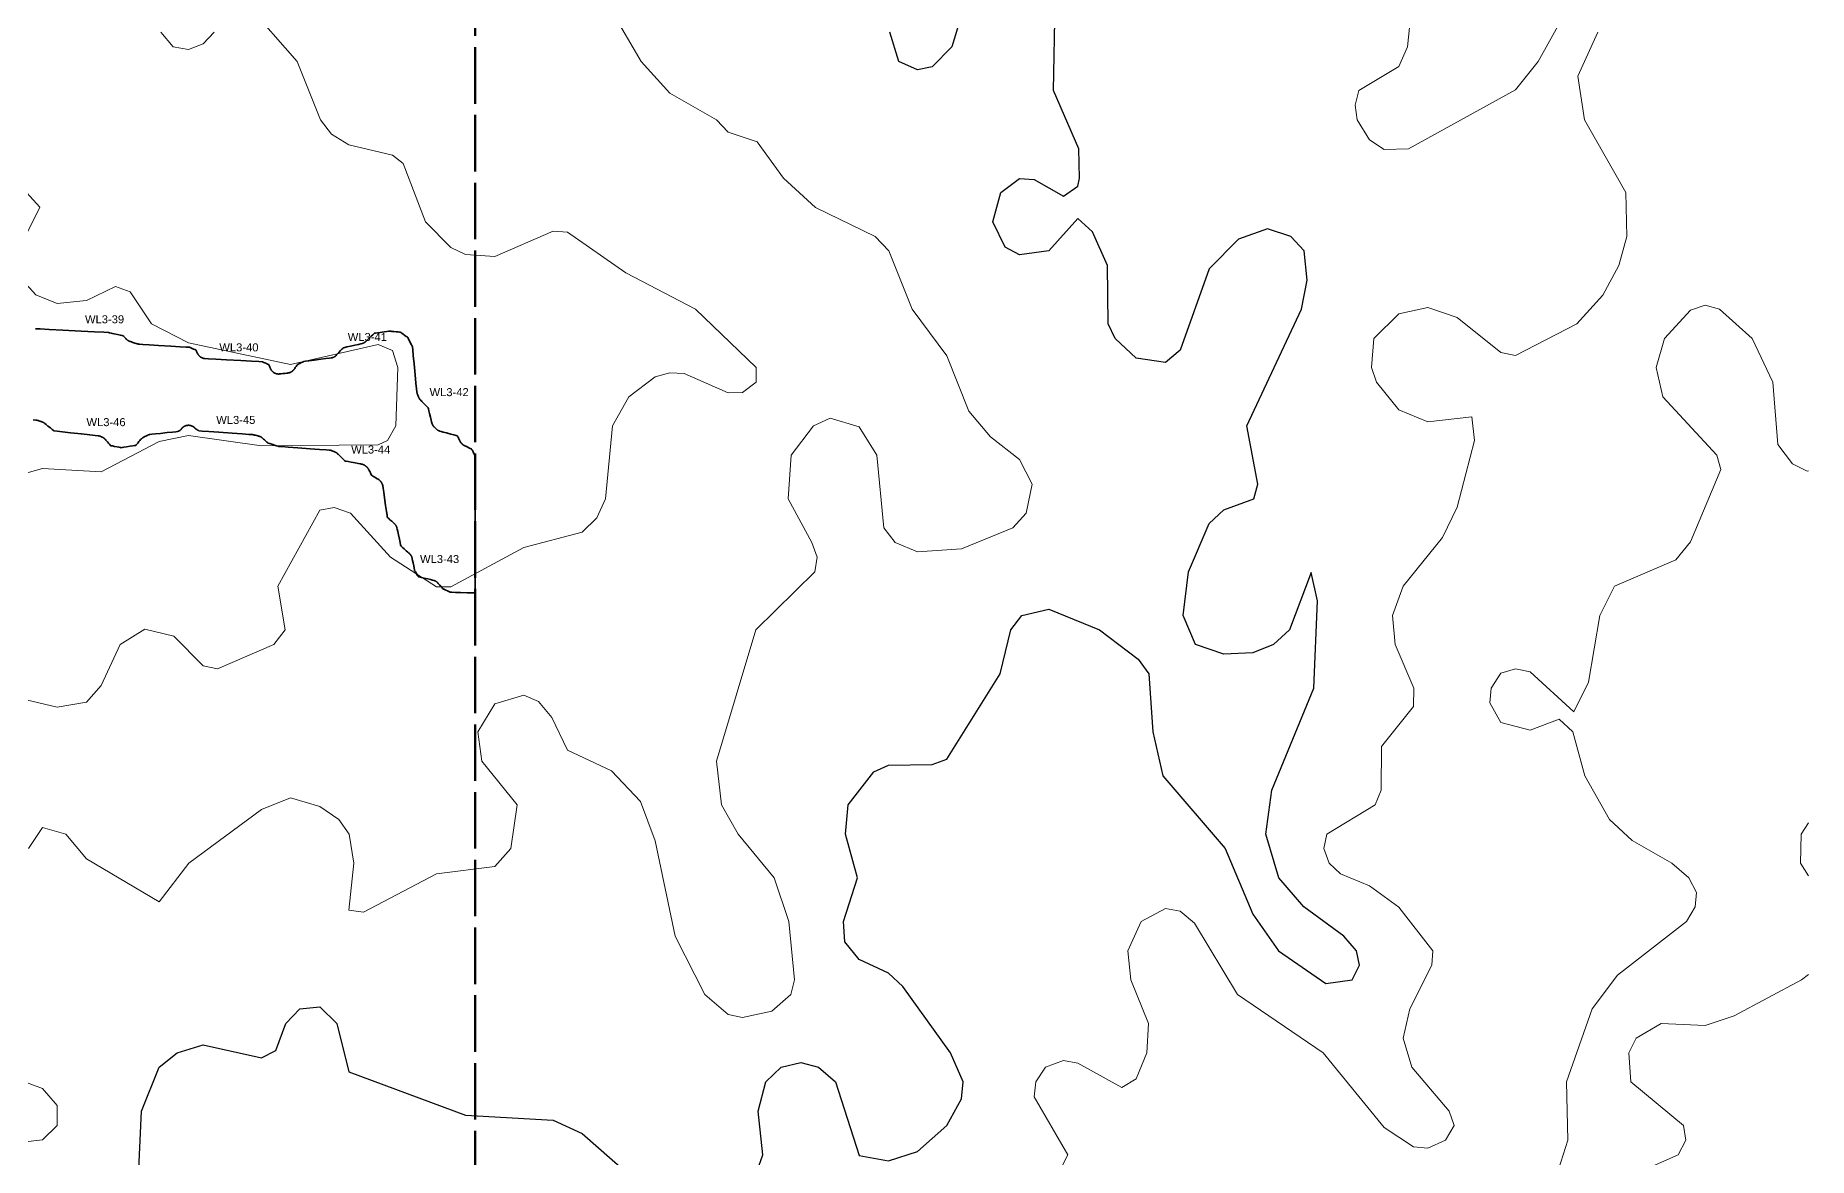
# Model space of a CAD drawing. Extents: x 6810325 to 6812275, y 1878569 to 1880689.
# Drawn here: x 6811876.2 to 6812275.1, y 1879376.9 to 1879629.4 of the extents above; entities that cross this region are included whole.
import ezdxf
from ezdxf.enums import TextEntityAlignment as Align

# ---------------------------------------------------------------- set-up
doc = ezdxf.new("R2010")
doc.units = 21
doc.header["$LTSCALE"] = 10
doc.header["$MEASUREMENT"] = 0
doc.linetypes.add('DASHED', pattern=[1.524, 1.27, -0.254])
for name, color, linetype, lineweight in [('TOPO-CONTOUR-MAJOR', 34, 'CONTINUOUS', 30), ('TOPO-CONTOUR-MINOR', 36, 'CONTINUOUS', 13), ('WETL-FLAG', 2, 'CONTINUOUS', 13), ('WETL-FLAG-ID', 8, 'CONTINUOUS', 13), ('WETL-SURVEY-AREA', 1, 'DASHED', 50), ('WETL-WETLAND-SWALE', 82, 'CONTINUOUS', 35)]:
    doc.layers.add(name, color=color, linetype=linetype, lineweight=lineweight)
doc.styles.add('LABEL', font='arial.ttf')

msp = doc.modelspace()

# ---------------------------------------------------------------- linework, layer by layer
at = {"layer": 'TOPO-CONTOUR-MAJOR', "elevation": 210}
for points in [[(6812087.78, 1879644.69), (6812082.39, 1879626.82), (6812077.93, 1879622.34), (6812074.65, 1879621.67), (6812070.44, 1879623.54), (6812068.41, 1879630.11)], [(6812038.56, 1879373.84), (6812039.83, 1879377.48), (6812038.75, 1879387.32), (6812040.52, 1879393.89), (6812043.95, 1879397.17), (6812048.41, 1879398.26), (6812052.33, 1879397.17), (6812056.18, 1879393.89), (6812061.53, 1879377.35), (6812068.09, 1879376.15), (6812074.65, 1879378.21), (6812081.26, 1879384.04), (6812084.5, 1879390.04), (6812084.9, 1879393.89), (6812082.05, 1879400.45), (6812071.37, 1879415.36), (6812068.09, 1879418.33), (6812061.53, 1879421.39), (6812058.25, 1879425.37), (6812057.98, 1879429.97), (6812061.17, 1879439.82), (6812058.41, 1879449.66), (6812059.06, 1879456.22), (6812064.81, 1879463.68), (6812068.09, 1879465.16), (6812077.93, 1879465.33), (6812081.22, 1879466.48), (6812093.2, 1879485.75), (6812095.61, 1879495.59), (6812098.11, 1879498.87), (6812104.18, 1879500.26), (6812115.58, 1879495.59), (6812124.32, 1879489.03), (6812126.66, 1879485.75), (6812127.56, 1879472.63), (6812129.81, 1879462.78), (6812143.88, 1879446.38), (6812150.11, 1879431.64), (6812155.85, 1879423.41), (6812166.52, 1879416.06), (6812172.47, 1879416.85), (6812174.11, 1879420.13), (6812173.38, 1879423.41), (6812170.53, 1879426.69), (6812161.53, 1879433.26), (6812155.97, 1879439.82), (6812152.99, 1879449.66), (6812154.36, 1879459.5), (6812163.82, 1879482.47), (6812164.66, 1879502.15), (6812163.24, 1879508.52), (6812158.31, 1879495.59), (6812154.7, 1879492.31), (6812150.11, 1879490.48), (6812143.55, 1879490.13), (6812137.15, 1879492.31), (6812134.41, 1879498.87), (6812135.63, 1879508.71), (6812140.27, 1879519.58), (6812143.55, 1879522.65), (6812150.3, 1879525.12), (6812151.23, 1879528.4), (6812148.74, 1879541.52), (6812161.07, 1879567.77), (6812162.33, 1879574.33), (6812161.65, 1879580.89), (6812158.64, 1879584.17), (6812153.39, 1879585.89), (6812146.83, 1879583.53), (6812140.27, 1879576.85), (6812133.71, 1879558.59), (6812130.43, 1879555.77), (6812123.87, 1879556.79), (6812119.13, 1879561.21), (6812117.54, 1879564.49), (6812117.4, 1879577.61), (6812114.02, 1879585.17), (6812110.74, 1879588.22), (6812104.18, 1879580.95), (6812097.62, 1879580.02), (6812094.34, 1879581.75), (6812091.58, 1879587.45), (6812093.36, 1879594.02), (6812097.62, 1879597.16), (6812100.9, 1879596.98), (6812107.46, 1879593.25), (6812110.74, 1879595.46), (6812111.11, 1879597.3), (6812110.92, 1879603.86), (6812105.24, 1879616.98), (6812105.59, 1879636.67)], [(6811899.26, 1879370.92), (6811900.04, 1879387.32), (6811904.05, 1879397.21), (6811908.05, 1879400.45), (6811913.89, 1879402.24), (6811927.02, 1879399.29), (6811930.3, 1879400.91), (6811932.54, 1879407.01), (6811935.64, 1879410.29), (6811940.14, 1879410.78), (6811944.02, 1879407.01), (6811946.7, 1879396.18), (6811972.95, 1879386.4), (6811992.63, 1879385.28), (6811999.19, 1879382.27), (6812009.04, 1879373.66)]]:
    msp.add_lwpolyline(points, dxfattribs=at)
at = {"layer": 'TOPO-CONTOUR-MINOR'}
for points, elevation in [([(6812225.22, 1879643.23), (6812214.27, 1879623.54), (6812209.17, 1879617.18), (6812185.13, 1879603.86), (6812179.64, 1879603.76), (6812176.36, 1879605.88), (6812173.54, 1879610.42), (6812173.12, 1879613.7), (6812173.91, 1879616.98), (6812182.92, 1879622.4), (6812184.91, 1879626.82), (6812186.22, 1879639.95)], 211), ([(6811871.24, 1879480.57), (6811881.08, 1879478.19), (6811887.65, 1879479.31), (6811890.93, 1879483.1), (6811895.24, 1879492.31), (6811900.77, 1879495.79), (6811907.33, 1879494.23), (6811913.89, 1879487.54), (6811917.17, 1879486.86), (6811929.79, 1879492.31), (6811932.37, 1879495.59), (6811930.69, 1879505.43), (6811940.14, 1879522.52), (6811943.42, 1879523.15), (6811947.04, 1879521.84), (6811956.06, 1879512), (6811966.39, 1879505.33), (6811969.67, 1879505.27), (6811986.07, 1879514.16), (6811999.19, 1879517.59), (6812002.48, 1879520.86), (6812004.41, 1879525.12), (6812005.98, 1879541.52), (6812009.68, 1879548.08), (6812015.6, 1879552.57), (6812018.88, 1879553.47), (6812022.16, 1879553.32), (6812032, 1879548.95), (6812035.28, 1879549), (6812038.3, 1879551.37), (6812038.33, 1879554.65), (6812024.69, 1879567.77), (6812009.04, 1879575.95), (6811995.91, 1879585.12), (6811992.63, 1879585.31), (6811979.51, 1879579.66), (6811972.95, 1879580.1), (6811969.67, 1879581.64), (6811963.92, 1879587.45), (6811958.94, 1879600.58), (6811956.54, 1879602.46), (6811946.7, 1879604.81), (6811942.78, 1879607.14), (6811940.28, 1879610.42), (6811935.08, 1879623.54), (6811923.74, 1879636.42)], 208), ([(6811874.59, 1879446.38), (6811877.8, 1879451.12), (6811883.04, 1879449.66), (6811887.65, 1879444.1), (6811904.05, 1879434.39), (6811910.68, 1879443.1), (6811927.02, 1879455.19), (6811933.58, 1879457.81), (6811940.14, 1879455.86), (6811944.45, 1879452.94), (6811946.74, 1879449.66), (6811947.79, 1879443.1), (6811946.7, 1879432.55), (6811949.98, 1879432.11), (6811966.39, 1879440.74), (6811979.51, 1879442.32), (6811983.13, 1879446.38), (6811984.57, 1879456.22), (6811976.62, 1879466.06), (6811975.74, 1879472.63), (6811979.51, 1879478.93), (6811986.07, 1879480.89), (6811989.35, 1879479.46), (6811992.33, 1879475.91), (6811995.91, 1879468.54), (6812005.76, 1879463.92), (6812012.32, 1879457.01), (6812015.6, 1879448.14), (6812020.13, 1879426.69), (6812026.81, 1879413.57), (6812032, 1879409.08), (6812035.28, 1879408.38), (6812041.85, 1879409.78), (6812046.15, 1879413.57), (6812046.96, 1879416.85), (6812045.7, 1879429.97), (6812042.38, 1879439.82), (6812034.28, 1879449.66), (6812030.55, 1879456.22), (6812029.44, 1879466.06), (6812038.24, 1879495.59), (6812051.57, 1879508.71), (6812052.04, 1879512), (6812050.88, 1879515.28), (6812045.5, 1879525.12), (6812046.19, 1879534.96), (6812051.23, 1879541.52), (6812054.97, 1879543.28), (6812061.53, 1879541.33), (6812065.48, 1879534.96), (6812067.09, 1879518.56), (6812069.58, 1879515.28), (6812074.65, 1879513.19), (6812084.5, 1879513.82), (6812096.07, 1879518.56), (6812099.1, 1879521.84), (6812100.42, 1879528.4), (6812097.62, 1879533.98), (6812091.06, 1879539.02), (6812086.18, 1879544.8), (6812081.22, 1879557.25), (6812073.46, 1879567.77), (6812068.17, 1879580.89), (6812065.11, 1879584.17), (6812051.69, 1879590.65), (6812044.48, 1879597.3), (6812038.56, 1879605.44), (6812032, 1879607.64), (6812029.43, 1879610.42), (6812018.88, 1879616.43), (6812012.47, 1879623.54), (6812005.76, 1879634.94)], 209), ([(6811916.4, 1879630.11), (6811913.89, 1879627.53), (6811910.61, 1879626.21), (6811907.17, 1879626.82), (6811904.37, 1879630.11)], 208), ([(6812104.18, 1879369.17), (6812108.49, 1879377.48), (6812100.9, 1879390.49), (6812101.26, 1879393.89), (6812103.45, 1879397.17), (6812107.46, 1879398.67), (6812110.74, 1879398.11), (6812120.59, 1879392.64), (6812123.87, 1879394.55), (6812126.27, 1879400.45), (6812126.64, 1879407.01), (6812122.67, 1879416.85), (6812121.97, 1879423.41), (6812124.95, 1879429.97), (6812130.43, 1879432.89), (6812133.71, 1879432.29), (6812136.99, 1879429.63), (6812146.62, 1879413.57), (6812165.91, 1879400.45), (6812179.64, 1879383.6), (6812186.2, 1879379.27), (6812189.48, 1879378.98), (6812193.4, 1879380.76), (6812195.41, 1879384.04), (6812194.23, 1879387.32), (6812185.86, 1879397.17), (6812183.89, 1879403.73), (6812185.41, 1879410.29), (6812190.33, 1879420.13), (6812190.58, 1879423.41), (6812182.92, 1879433.24), (6812176.36, 1879437.99), (6812169.8, 1879440.73), (6812167.26, 1879443.1), (6812166.04, 1879446.38), (6812166.76, 1879449.66), (6812177.62, 1879456.22), (6812178.96, 1879459.5), (6812179.05, 1879469.34), (6812186.2, 1879478.38), (6812186.28, 1879482.47), (6812182.09, 1879492.31), (6812181.5, 1879498.87), (6812183.9, 1879505.43), (6812192.76, 1879516.43), (6812196.04, 1879523.2), (6812199.99, 1879538.24), (6812199.33, 1879543.57), (6812189.48, 1879542.41), (6812182.92, 1879545.17), (6812177.91, 1879551.37), (6812176.75, 1879554.65), (6812177.34, 1879561.21), (6812182.92, 1879566.73), (6812189.48, 1879568.18), (6812196.04, 1879565.89), (6812205.89, 1879558.03), (6812209.17, 1879557.34), (6812222.96, 1879564.49), (6812228.85, 1879570.97), (6812232.4, 1879577.61), (6812234.2, 1879584.17), (6812234.02, 1879594.02), (6812224.67, 1879610.42), (6812223.24, 1879620.26), (6812227.7, 1879630.11)], 211), ([(6811872.3, 1879580.89), (6811877.14, 1879590.74), (6811874.19, 1879594.02)], 207), ([(6811867.96, 1879529.17), (6811877.8, 1879531.96), (6811890.93, 1879531.17), (6811904.05, 1879538), (6811910.61, 1879539.38), (6811927.02, 1879537.05), (6811953.26, 1879537.22), (6811955.41, 1879538.24), (6811957.25, 1879541.52), (6811957.69, 1879554.65), (6811956.54, 1879558.5), (6811953.26, 1879559.85), (6811933.58, 1879555.37), (6811910.61, 1879560.24), (6811902.26, 1879564.49), (6811897.49, 1879571.7), (6811894.21, 1879572.92), (6811887.65, 1879569.74), (6811881.08, 1879569.05), (6811876.26, 1879571.05), (6811873.25, 1879574.33)], 207), ([(6812218.88, 1879374.2), (6812220.97, 1879380.76), (6812220.62, 1879393.89), (6812226.41, 1879410.29), (6812232.13, 1879417.93), (6812247.65, 1879429.97), (6812249.61, 1879433.26), (6812249.87, 1879436.54), (6812248.18, 1879439.82), (6812244.39, 1879443.1), (6812235.41, 1879448.21), (6812230.36, 1879452.94), (6812224.8, 1879462.78), (6812222.05, 1879472.63), (6812219.01, 1879475.52), (6812212.45, 1879473.04), (6812205.89, 1879474.77), (6812203.42, 1879479.19), (6812203.74, 1879482.47), (6812205.89, 1879485.85), (6812209.17, 1879486.88), (6812212.45, 1879486.16), (6812222.29, 1879477.14), (6812225.57, 1879483.82), (6812228.15, 1879498.87), (6812231.44, 1879505.43), (6812245.26, 1879511.39), (6812248.54, 1879515.45), (6812255.37, 1879531.68), (6812254.51, 1879534.96), (6812242.35, 1879548.08), (6812240.86, 1879554.65), (6812242.68, 1879561.21), (6812248.54, 1879567.55), (6812251.82, 1879568.69), (6812255.1, 1879567.81), (6812262.44, 1879561.21), (6812267.06, 1879551.37), (6812268.22, 1879537.32), (6812271.5, 1879532.95), (6812274.78, 1879531.36), (6812275.11, 1879531.37)], 212), ([(6812275.11, 1879440.22), (6812273.27, 1879443.1), (6812273.45, 1879449.66), (6812275.11, 1879452.15)], 213), ([(6812235.41, 1879372.88), (6812245.75, 1879377.48), (6812247.48, 1879380.76), (6812246.97, 1879384.04), (6812235.12, 1879393.89), (6812234.69, 1879400.45), (6812236.34, 1879403.73), (6812241.98, 1879407.04), (6812251.82, 1879406.6), (6812258.38, 1879408.74), (6812273.5, 1879416.85), (6812275.11, 1879418.05)], 213), ([(6811874.52, 1879380.48), (6811877.8, 1879380.82), (6811881.07, 1879384.04), (6811881.08, 1879388.58), (6811877.8, 1879392.41), (6811856.11, 1879400.45)], 209)]:
    msp.add_lwpolyline(points, dxfattribs=dict(at, elevation=elevation))
at = {"layer": 'WETL-FLAG'}
for p in [(6811886.13, 1879562.87), (6811916.36, 1879556.55), (6811945.25, 1879558.88), (6811963.66, 1879546.47), (6811915.66, 1879540.22), (6811886.46, 1879539.72), (6811946.01, 1879533.56), (6811961.51, 1879508.91)]:
    msp.add_point(p, dxfattribs=at)
at = {"layer": 'WETL-SURVEY-AREA'}
msp.add_lwpolyline([(6810625.11, 1878869.41), (6810625.11, 1880089.41), (6810820.11, 1880089.41), (6810820.11, 1880329.41), (6811095.11, 1880329.41), (6811095.11, 1880114.41), (6811975.11, 1880114.41), (6811975.11, 1878869.41)], close=True, dxfattribs=at)
at = {"layer": 'WETL-WETLAND-SWALE'}
msp.add_lwpolyline([(6811876.17, 1879563.38), (6811877.23, 1879563.33), (6811879.3, 1879563.22), (6811882.37, 1879563.06), (6811886.44, 1879562.86), (6811889.49, 1879562.7), (6811891.54, 1879562.6), (6811892.56, 1879562.55), (6811892.57, 1879562.55), (6811892.58, 1879562.55), (6811892.59, 1879562.54), (6811892.6, 1879562.54), (6811892.61, 1879562.54), (6811892.83, 1879562.49), (6811893.24, 1879562.4), (6811893.85, 1879562.26), (6811894.67, 1879562.07), (6811895.28, 1879561.93), (6811895.7, 1879561.84), (6811895.91, 1879561.79), (6811895.92, 1879561.78), (6811895.93, 1879561.78), (6811895.94, 1879561.77), (6811895.95, 1879561.77), (6811895.96, 1879561.76), (6811896.01, 1879561.71), (6811896.09, 1879561.62), (6811896.21, 1879561.49), (6811896.37, 1879561.31), (6811896.5, 1879561.18), (6811896.6, 1879561.07), (6811896.66, 1879561), (6811896.7, 1879560.97), (6811896.74, 1879560.93), (6811896.78, 1879560.9), (6811896.82, 1879560.86), (6811896.86, 1879560.83), (6811896.9, 1879560.8), (6811896.94, 1879560.77), (6811896.99, 1879560.74), (6811897.03, 1879560.71), (6811897.08, 1879560.68), (6811897.12, 1879560.66), (6811897.17, 1879560.63), (6811897.21, 1879560.61), (6811897.26, 1879560.59), (6811897.31, 1879560.57), (6811897.36, 1879560.55), (6811897.41, 1879560.53), (6811897.55, 1879560.48), (6811897.78, 1879560.41), (6811898.11, 1879560.3), (6811898.53, 1879560.17), (6811898.86, 1879560.07), (6811899.09, 1879560), (6811899.22, 1879559.96), (6811899.26, 1879559.95), (6811899.3, 1879559.94), (6811899.34, 1879559.93), (6811899.38, 1879559.92), (6811899.42, 1879559.91), (6811899.46, 1879559.9), (6811899.51, 1879559.9), (6811899.55, 1879559.89), (6811899.59, 1879559.89), (6811900.31, 1879559.85), (6811901.73, 1879559.76), (6811903.83, 1879559.63), (6811906.63, 1879559.47), (6811908.72, 1879559.34), (6811910.12, 1879559.26), (6811910.83, 1879559.22), (6811910.84, 1879559.21), (6811910.85, 1879559.21), (6811910.86, 1879559.21), (6811910.87, 1879559.21), (6811910.88, 1879559.2), (6811910.97, 1879559.16), (6811911.15, 1879559.09), (6811911.41, 1879558.97), (6811911.75, 1879558.82), (6811912.01, 1879558.71), (6811912.18, 1879558.63), (6811912.28, 1879558.59), (6811912.29, 1879558.58), (6811912.3, 1879558.57), (6811912.31, 1879558.57), (6811912.31, 1879558.56), (6811912.32, 1879558.54), (6811912.34, 1879558.49), (6811912.38, 1879558.4), (6811912.44, 1879558.27), (6811912.52, 1879558.1), (6811912.59, 1879557.96), (6811912.64, 1879557.85), (6811912.67, 1879557.77), (6811912.7, 1879557.73), (6811912.72, 1879557.68), (6811912.74, 1879557.64), (6811912.77, 1879557.6), (6811912.8, 1879557.56), (6811912.83, 1879557.52), (6811912.85, 1879557.48), (6811912.88, 1879557.44), (6811912.91, 1879557.4), (6811912.95, 1879557.36), (6811912.98, 1879557.32), (6811913.01, 1879557.29), (6811913.05, 1879557.25), (6811913.08, 1879557.22), (6811913.12, 1879557.18), (6811913.16, 1879557.15), (6811913.19, 1879557.12), (6811913.23, 1879557.09), (6811913.27, 1879557.06), (6811913.31, 1879557.03), (6811913.35, 1879557), (6811913.39, 1879556.97), (6811913.44, 1879556.95), (6811913.48, 1879556.92), (6811913.52, 1879556.9), (6811913.57, 1879556.88), (6811913.61, 1879556.86), (6811913.66, 1879556.83), (6811913.7, 1879556.82), (6811913.75, 1879556.8), (6811913.79, 1879556.78), (6811913.84, 1879556.76), (6811913.89, 1879556.75), (6811913.93, 1879556.74), (6811913.98, 1879556.72), (6811914.03, 1879556.71), (6811914.08, 1879556.7), (6811914.13, 1879556.69), (6811914.18, 1879556.69), (6811914.23, 1879556.68), (6811914.27, 1879556.67), (6811915.12, 1879556.62), (6811916.75, 1879556.53), (6811919.18, 1879556.39), (6811922.4, 1879556.21), (6811924.82, 1879556.07), (6811926.43, 1879555.98), (6811927.25, 1879555.93), (6811927.26, 1879555.93), (6811927.27, 1879555.93), (6811927.28, 1879555.93), (6811927.29, 1879555.92), (6811927.3, 1879555.92), (6811927.39, 1879555.88), (6811927.57, 1879555.8), (6811927.82, 1879555.69), (6811928.16, 1879555.54), (6811928.42, 1879555.42), (6811928.59, 1879555.35), (6811928.68, 1879555.31), (6811928.69, 1879555.3), (6811928.7, 1879555.29), (6811928.71, 1879555.28), (6811928.72, 1879555.28), (6811928.72, 1879555.26), (6811928.74, 1879555.21), (6811928.78, 1879555.1), (6811928.84, 1879554.95), (6811928.92, 1879554.76), (6811928.98, 1879554.6), (6811929.03, 1879554.48), (6811929.06, 1879554.4), (6811929.08, 1879554.35), (6811929.1, 1879554.3), (6811929.13, 1879554.26), (6811929.15, 1879554.21), (6811929.18, 1879554.17), (6811929.2, 1879554.13), (6811929.23, 1879554.08), (6811929.26, 1879554.04), (6811929.29, 1879554), (6811929.32, 1879553.96), (6811929.35, 1879553.92), (6811929.38, 1879553.88), (6811929.42, 1879553.85), (6811929.45, 1879553.81), (6811929.49, 1879553.77), (6811929.52, 1879553.74), (6811929.56, 1879553.7), (6811929.6, 1879553.67), (6811929.64, 1879553.64), (6811929.68, 1879553.61), (6811929.72, 1879553.58), (6811929.76, 1879553.55), (6811929.8, 1879553.52), (6811929.84, 1879553.49), (6811929.89, 1879553.46), (6811929.93, 1879553.44), (6811929.97, 1879553.42), (6811930.02, 1879553.39), (6811930.07, 1879553.37), (6811930.11, 1879553.35), (6811930.16, 1879553.33), (6811930.21, 1879553.31), (6811930.25, 1879553.3), (6811930.3, 1879553.28), (6811930.35, 1879553.27), (6811930.4, 1879553.25), (6811930.45, 1879553.24), (6811930.5, 1879553.23), (6811930.55, 1879553.22), (6811930.6, 1879553.21), (6811930.65, 1879553.21), (6811930.7, 1879553.2), (6811930.75, 1879553.2), (6811930.8, 1879553.19), (6811930.85, 1879553.19), (6811930.9, 1879553.19), (6811930.95, 1879553.19), (6811931, 1879553.19), (6811931.05, 1879553.2), (6811931.21, 1879553.21), (6811931.46, 1879553.24), (6811931.82, 1879553.28), (6811932.29, 1879553.34), (6811932.65, 1879553.38), (6811932.9, 1879553.41), (6811933.05, 1879553.43), (6811933.1, 1879553.44), (6811933.15, 1879553.45), (6811933.19, 1879553.46), (6811933.24, 1879553.47), (6811933.28, 1879553.48), (6811933.33, 1879553.49), (6811933.37, 1879553.51), (6811933.42, 1879553.52), (6811933.46, 1879553.54), (6811933.5, 1879553.55), (6811933.55, 1879553.57), (6811933.59, 1879553.59), (6811933.63, 1879553.61), (6811933.67, 1879553.63), (6811933.72, 1879553.65), (6811933.76, 1879553.68), (6811933.8, 1879553.7), (6811933.84, 1879553.73), (6811933.88, 1879553.75), (6811933.91, 1879553.78), (6811933.95, 1879553.81), (6811933.99, 1879553.84), (6811934.03, 1879553.87), (6811934.06, 1879553.9), (6811934.1, 1879553.93), (6811934.13, 1879553.96), (6811934.16, 1879553.99), (6811934.2, 1879554.03), (6811934.23, 1879554.06), (6811934.26, 1879554.1), (6811934.29, 1879554.13), (6811934.32, 1879554.17), (6811934.35, 1879554.2), (6811934.41, 1879554.3), (6811934.52, 1879554.44), (6811934.65, 1879554.64), (6811934.83, 1879554.89), (6811934.96, 1879555.08), (6811935.05, 1879555.21), (6811935.1, 1879555.28), (6811935.11, 1879555.29), (6811935.12, 1879555.29), (6811935.13, 1879555.3), (6811935.14, 1879555.31), (6811935.15, 1879555.31), (6811935.24, 1879555.36), (6811935.41, 1879555.45), (6811935.66, 1879555.58), (6811935.99, 1879555.75), (6811936.25, 1879555.88), (6811936.42, 1879555.96), (6811936.51, 1879556.01), (6811936.52, 1879556.01), (6811936.53, 1879556.02), (6811936.54, 1879556.02), (6811936.55, 1879556.02), (6811936.56, 1879556.03), (6811936.95, 1879556.08), (6811937.71, 1879556.17), (6811938.86, 1879556.32), (6811940.38, 1879556.51), (6811941.54, 1879556.66), (6811942.32, 1879556.76), (6811942.74, 1879556.82), (6811942.79, 1879556.82), (6811942.84, 1879556.83), (6811942.88, 1879556.84), (6811942.93, 1879556.86), (6811942.98, 1879556.87), (6811943.03, 1879556.88), (6811943.07, 1879556.9), (6811943.12, 1879556.92), (6811943.16, 1879556.93), (6811943.21, 1879556.95), (6811943.25, 1879556.97), (6811943.3, 1879557), (6811943.34, 1879557.02), (6811943.39, 1879557.04), (6811943.43, 1879557.07), (6811943.47, 1879557.09), (6811943.51, 1879557.12), (6811943.55, 1879557.14), (6811943.59, 1879557.17), (6811943.63, 1879557.2), (6811943.67, 1879557.23), (6811943.71, 1879557.26), (6811943.75, 1879557.3), (6811943.78, 1879557.33), (6811943.82, 1879557.36), (6811943.94, 1879557.49), (6811944.15, 1879557.72), (6811944.46, 1879558.04), (6811944.84, 1879558.45), (6811945.14, 1879558.76), (6811945.34, 1879558.97), (6811945.44, 1879559.08), (6811945.45, 1879559.09), (6811945.46, 1879559.1), (6811945.47, 1879559.11), (6811945.48, 1879559.11), (6811945.49, 1879559.11), (6811945.76, 1879559.17), (6811946.27, 1879559.29), (6811947.04, 1879559.46), (6811948.06, 1879559.69), (6811948.84, 1879559.86), (6811949.37, 1879559.98), (6811949.66, 1879560.05), (6811949.71, 1879560.06), (6811949.75, 1879560.07), (6811949.79, 1879560.09), (6811949.84, 1879560.1), (6811949.88, 1879560.12), (6811949.92, 1879560.14), (6811949.97, 1879560.15), (6811950.01, 1879560.17), (6811950.05, 1879560.19), (6811950.09, 1879560.21), (6811950.13, 1879560.24), (6811950.17, 1879560.26), (6811950.21, 1879560.28), (6811950.25, 1879560.31), (6811950.29, 1879560.33), (6811950.32, 1879560.36), (6811950.36, 1879560.39), (6811950.4, 1879560.41), (6811950.43, 1879560.44), (6811950.47, 1879560.47), (6811950.5, 1879560.5), (6811950.64, 1879560.64), (6811950.89, 1879560.88), (6811951.25, 1879561.23), (6811951.72, 1879561.68), (6811952.07, 1879562.02), (6811952.31, 1879562.25), (6811952.43, 1879562.37), (6811952.44, 1879562.38), (6811952.45, 1879562.39), (6811952.46, 1879562.39), (6811952.47, 1879562.39), (6811952.48, 1879562.4), (6811952.7, 1879562.42), (6811953.13, 1879562.48), (6811953.76, 1879562.56), (6811954.61, 1879562.67), (6811955.24, 1879562.76), (6811955.67, 1879562.81), (6811955.89, 1879562.84), (6811955.91, 1879562.84), (6811955.92, 1879562.84), (6811955.94, 1879562.84), (6811955.95, 1879562.84), (6811955.96, 1879562.84), (6811956.11, 1879562.83), (6811956.39, 1879562.8), (6811956.81, 1879562.76), (6811957.36, 1879562.7), (6811957.78, 1879562.66), (6811958.06, 1879562.63), (6811958.2, 1879562.61), (6811958.22, 1879562.61), (6811958.23, 1879562.61), (6811958.24, 1879562.6), (6811958.25, 1879562.6), (6811958.26, 1879562.59), (6811958.37, 1879562.52), (6811958.58, 1879562.37), (6811958.88, 1879562.16), (6811959.28, 1879561.88), (6811959.59, 1879561.67), (6811959.79, 1879561.53), (6811959.9, 1879561.45), (6811959.91, 1879561.44), (6811959.92, 1879561.43), (6811959.93, 1879561.43), (6811959.94, 1879561.42), (6811959.94, 1879561.4), (6811960.01, 1879561.27), (6811960.14, 1879561.01), (6811960.34, 1879560.63), (6811960.6, 1879560.12), (6811960.79, 1879559.73), (6811960.93, 1879559.47), (6811961, 1879559.34), (6811961, 1879559.33), (6811961, 1879559.32), (6811961.01, 1879559.31), (6811961.01, 1879559.29), (6811961.01, 1879559.28), (6811961.07, 1879558.65), (6811961.19, 1879557.39), (6811961.37, 1879555.51), (6811961.61, 1879553.01), (6811961.8, 1879551.12), (6811961.92, 1879549.85), (6811961.98, 1879549.19), (6811961.99, 1879549.14), (6811962, 1879549.09), (6811962.01, 1879549.05), (6811962.02, 1879549), (6811962.03, 1879548.95), (6811962.04, 1879548.91), (6811962.05, 1879548.86), (6811962.07, 1879548.82), (6811962.08, 1879548.77), (6811962.11, 1879548.69), (6811962.16, 1879548.58), (6811962.22, 1879548.42), (6811962.3, 1879548.23), (6811962.36, 1879548.08), (6811962.41, 1879547.96), (6811962.44, 1879547.88), (6811962.46, 1879547.83), (6811962.48, 1879547.79), (6811962.51, 1879547.74), (6811962.53, 1879547.7), (6811962.56, 1879547.66), (6811962.58, 1879547.61), (6811962.61, 1879547.57), (6811962.64, 1879547.53), (6811962.67, 1879547.49), (6811962.7, 1879547.45), (6811962.74, 1879547.41), (6811962.77, 1879547.37), (6811962.8, 1879547.33), (6811962.93, 1879547.2), (6811963.15, 1879546.98), (6811963.47, 1879546.66), (6811963.88, 1879546.25), (6811964.19, 1879545.94), (6811964.4, 1879545.73), (6811964.51, 1879545.62), (6811964.52, 1879545.61), (6811964.53, 1879545.6), (6811964.53, 1879545.59), (6811964.54, 1879545.58), (6811964.54, 1879545.57), (6811964.59, 1879545.36), (6811964.69, 1879544.94), (6811964.85, 1879544.31), (6811965.05, 1879543.48), (6811965.2, 1879542.84), (6811965.31, 1879542.41), (6811965.37, 1879542.17), (6811965.38, 1879542.12), (6811965.4, 1879542.08), (6811965.41, 1879542.04), (6811965.43, 1879541.99), (6811965.44, 1879541.95), (6811965.46, 1879541.91), (6811965.48, 1879541.87), (6811965.5, 1879541.83), (6811965.52, 1879541.79), (6811965.54, 1879541.75), (6811965.56, 1879541.71), (6811965.59, 1879541.67), (6811965.61, 1879541.63), (6811965.64, 1879541.59), (6811965.66, 1879541.55), (6811965.69, 1879541.52), (6811965.72, 1879541.48), (6811965.74, 1879541.44), (6811965.77, 1879541.41), (6811965.8, 1879541.38), (6811965.83, 1879541.34), (6811965.89, 1879541.29), (6811965.96, 1879541.21), (6811966.05, 1879541.12), (6811966.17, 1879541.01), (6811966.26, 1879540.91), (6811966.34, 1879540.84), (6811966.39, 1879540.78), (6811966.43, 1879540.75), (6811966.47, 1879540.71), (6811966.51, 1879540.68), (6811966.55, 1879540.65), (6811966.6, 1879540.62), (6811966.64, 1879540.59), (6811966.68, 1879540.56), (6811966.73, 1879540.53), (6811966.77, 1879540.51), (6811966.82, 1879540.48), (6811966.87, 1879540.46), (6811966.91, 1879540.44), (6811966.96, 1879540.41), (6811967.01, 1879540.39), (6811967.06, 1879540.38), (6811967.11, 1879540.36), (6811967.16, 1879540.34), (6811967.43, 1879540.27), (6811967.94, 1879540.13), (6811968.67, 1879539.93), (6811969.63, 1879539.67), (6811970.35, 1879539.48), (6811970.83, 1879539.35), (6811971.08, 1879539.28), (6811971.09, 1879539.27), (6811971.1, 1879539.27), (6811971.11, 1879539.26), (6811971.12, 1879539.25), (6811971.13, 1879539.24), (6811971.17, 1879539.15), (6811971.26, 1879538.99), (6811971.38, 1879538.75), (6811971.55, 1879538.43), (6811971.67, 1879538.18), (6811971.77, 1879538), (6811971.83, 1879537.89), (6811971.85, 1879537.85), (6811971.87, 1879537.82), (6811971.9, 1879537.78), (6811971.92, 1879537.74), (6811971.95, 1879537.7), (6811971.98, 1879537.66), (6811972.01, 1879537.63), (6811972.04, 1879537.59), (6811972.07, 1879537.56), (6811972.1, 1879537.52), (6811972.13, 1879537.49), (6811972.16, 1879537.45), (6811972.19, 1879537.42), (6811972.23, 1879537.39), (6811972.26, 1879537.36), (6811972.3, 1879537.33), (6811972.33, 1879537.3), (6811972.37, 1879537.27), (6811972.41, 1879537.25), (6811972.44, 1879537.22), (6811972.48, 1879537.19), (6811972.52, 1879537.17), (6811972.56, 1879537.15), (6811972.6, 1879537.12), (6811972.64, 1879537.1), (6811972.77, 1879537.04), (6811972.99, 1879536.93), (6811973.3, 1879536.78), (6811973.7, 1879536.59), (6811974, 1879536.44), (6811974.21, 1879536.34), (6811974.32, 1879536.29), (6811974.33, 1879536.29), (6811974.34, 1879536.28), (6811974.34, 1879536.27), (6811974.35, 1879536.26), (6811974.36, 1879536.25), (6811974.4, 1879536.15), (6811974.5, 1879535.97), (6811974.63, 1879535.69), (6811974.81, 1879535.33), (6811974.94, 1879535.05), (6811975.04, 1879534.84), (6811975.1, 1879534.72), (6811975.11, 1879534.7), (6811975.11, 1879503.93), (6811974.41, 1879503.95), (6811973.28, 1879503.98), (6811971.78, 1879504.02), (6811970.66, 1879504.05), (6811969.9, 1879504.07), (6811969.52, 1879504.08), (6811969.5, 1879504.09), (6811969.49, 1879504.09), (6811969.48, 1879504.09), (6811969.47, 1879504.09), (6811969.46, 1879504.1), (6811969.35, 1879504.14), (6811969.16, 1879504.23), (6811968.88, 1879504.36), (6811968.51, 1879504.53), (6811968.22, 1879504.66), (6811968.03, 1879504.75), (6811967.93, 1879504.79), (6811967.92, 1879504.8), (6811967.91, 1879504.81), (6811967.89, 1879504.82), (6811967.88, 1879504.82), (6811967.88, 1879504.83), (6811967.8, 1879504.92), (6811967.66, 1879505.09), (6811967.45, 1879505.33), (6811967.18, 1879505.65), (6811966.97, 1879505.9), (6811966.82, 1879506.07), (6811966.72, 1879506.18), (6811966.68, 1879506.22), (6811966.65, 1879506.26), (6811966.61, 1879506.29), (6811966.57, 1879506.33), (6811966.53, 1879506.36), (6811966.49, 1879506.4), (6811966.45, 1879506.43), (6811966.41, 1879506.46), (6811966.36, 1879506.49), (6811966.32, 1879506.52), (6811966.27, 1879506.54), (6811966.23, 1879506.57), (6811966.18, 1879506.6), (6811966.13, 1879506.62), (6811966.09, 1879506.64), (6811966.04, 1879506.66), (6811965.99, 1879506.68), (6811965.94, 1879506.7), (6811965.89, 1879506.72), (6811965.84, 1879506.74), (6811965.79, 1879506.75), (6811965.55, 1879506.81), (6811965.1, 1879506.92), (6811964.47, 1879507.07), (6811963.63, 1879507.27), (6811963.01, 1879507.42), (6811962.58, 1879507.52), (6811962.37, 1879507.57), (6811962.36, 1879507.58), (6811962.35, 1879507.58), (6811962.34, 1879507.59), (6811962.33, 1879507.6), (6811962.32, 1879507.61), (6811962.27, 1879507.69), (6811962.16, 1879507.86), (6811962.01, 1879508.1), (6811961.81, 1879508.42), (6811961.66, 1879508.66), (6811961.56, 1879508.83), (6811961.51, 1879508.92), (6811961.5, 1879508.93), (6811961.5, 1879508.94), (6811961.49, 1879508.95), (6811961.49, 1879508.96), (6811961.49, 1879508.97), (6811961.45, 1879509.15), (6811961.38, 1879509.49), (6811961.28, 1879510.01), (6811961.14, 1879510.69), (6811961.04, 1879511.21), (6811960.96, 1879511.57), (6811960.92, 1879511.78), (6811960.91, 1879511.82), (6811960.9, 1879511.87), (6811960.89, 1879511.91), (6811960.87, 1879511.96), (6811960.86, 1879512), (6811960.84, 1879512.04), (6811960.82, 1879512.09), (6811960.8, 1879512.13), (6811960.78, 1879512.17), (6811960.76, 1879512.21), (6811960.74, 1879512.25), (6811960.72, 1879512.29), (6811960.7, 1879512.34), (6811960.67, 1879512.37), (6811960.65, 1879512.41), (6811960.62, 1879512.45), (6811960.6, 1879512.49), (6811960.57, 1879512.53), (6811960.54, 1879512.56), (6811960.51, 1879512.6), (6811960.48, 1879512.64), (6811960.45, 1879512.67), (6811960.42, 1879512.7), (6811960.39, 1879512.74), (6811960.35, 1879512.77), (6811960.21, 1879512.9), (6811959.97, 1879513.12), (6811959.61, 1879513.43), (6811959.15, 1879513.84), (6811958.8, 1879514.15), (6811958.56, 1879514.36), (6811958.44, 1879514.47), (6811958.43, 1879514.48), (6811958.43, 1879514.49), (6811958.42, 1879514.5), (6811958.41, 1879514.51), (6811958.41, 1879514.52), (6811958.35, 1879514.78), (6811958.24, 1879515.28), (6811958.08, 1879516.02), (6811957.86, 1879517.01), (6811957.69, 1879517.77), (6811957.58, 1879518.29), (6811957.51, 1879518.57), (6811957.5, 1879518.62), (6811957.48, 1879518.67), (6811957.47, 1879518.72), (6811957.45, 1879518.77), (6811957.43, 1879518.82), (6811957.41, 1879518.87), (6811957.39, 1879518.92), (6811957.36, 1879518.96), (6811957.34, 1879519.01), (6811957.31, 1879519.06), (6811957.29, 1879519.1), (6811957.26, 1879519.15), (6811957.23, 1879519.19), (6811957.2, 1879519.23), (6811957.17, 1879519.28), (6811957.14, 1879519.32), (6811957.1, 1879519.36), (6811957.07, 1879519.4), (6811957.03, 1879519.44), (6811957, 1879519.47), (6811956.96, 1879519.51), (6811956.83, 1879519.62), (6811956.63, 1879519.81), (6811956.33, 1879520.07), (6811955.95, 1879520.4), (6811955.67, 1879520.65), (6811955.47, 1879520.82), (6811955.37, 1879520.91), (6811955.36, 1879520.92), (6811955.36, 1879520.93), (6811955.35, 1879520.94), (6811955.35, 1879520.95), (6811955.34, 1879520.96), (6811955.28, 1879521.41), (6811955.16, 1879522.28), (6811954.97, 1879523.59), (6811954.73, 1879525.32), (6811954.54, 1879526.64), (6811954.41, 1879527.53), (6811954.34, 1879528.01), (6811954.33, 1879528.06), (6811954.32, 1879528.11), (6811954.31, 1879528.16), (6811954.29, 1879528.21), (6811954.28, 1879528.27), (6811954.26, 1879528.32), (6811954.24, 1879528.37), (6811954.22, 1879528.42), (6811954.2, 1879528.46), (6811954.18, 1879528.51), (6811954.15, 1879528.56), (6811954.13, 1879528.61), (6811954.1, 1879528.65), (6811954.08, 1879528.7), (6811954.06, 1879528.73), (6811954.04, 1879528.77), (6811954.02, 1879528.79), (6811954, 1879528.82), (6811953.98, 1879528.86), (6811953.95, 1879528.89), (6811953.93, 1879528.93), (6811953.9, 1879528.96), (6811953.87, 1879529), (6811953.84, 1879529.03), (6811953.82, 1879529.07), (6811953.79, 1879529.1), (6811953.75, 1879529.14), (6811953.72, 1879529.17), (6811953.69, 1879529.2), (6811953.66, 1879529.23), (6811953.63, 1879529.26), (6811953.59, 1879529.29), (6811953.56, 1879529.32), (6811953.52, 1879529.35), (6811953.48, 1879529.37), (6811953.45, 1879529.4), (6811953.41, 1879529.42), (6811953.29, 1879529.5), (6811953.08, 1879529.63), (6811952.78, 1879529.82), (6811952.4, 1879530.05), (6811952.11, 1879530.23), (6811951.91, 1879530.35), (6811951.81, 1879530.41), (6811951.8, 1879530.42), (6811951.79, 1879530.43), (6811951.78, 1879530.44), (6811951.78, 1879530.45), (6811951.77, 1879530.46), (6811951.73, 1879530.54), (6811951.65, 1879530.7), (6811951.54, 1879530.93), (6811951.39, 1879531.23), (6811951.27, 1879531.47), (6811951.18, 1879531.64), (6811951.13, 1879531.75), (6811951.11, 1879531.79), (6811951.08, 1879531.83), (6811951.06, 1879531.87), (6811951.03, 1879531.91), (6811951.01, 1879531.95), (6811950.98, 1879531.99), (6811950.95, 1879532.03), (6811950.92, 1879532.06), (6811950.89, 1879532.1), (6811950.86, 1879532.13), (6811950.83, 1879532.17), (6811950.8, 1879532.2), (6811950.76, 1879532.24), (6811950.73, 1879532.27), (6811950.69, 1879532.3), (6811950.66, 1879532.33), (6811950.62, 1879532.36), (6811950.58, 1879532.39), (6811950.53, 1879532.43), (6811950.48, 1879532.47), (6811950.42, 1879532.52), (6811950.36, 1879532.56), (6811950.31, 1879532.59), (6811950.27, 1879532.62), (6811950.23, 1879532.65), (6811950.19, 1879532.67), (6811950.15, 1879532.7), (6811950.11, 1879532.72), (6811950.07, 1879532.74), (6811950.03, 1879532.77), (6811949.99, 1879532.79), (6811949.95, 1879532.81), (6811949.9, 1879532.82), (6811949.86, 1879532.84), (6811949.82, 1879532.86), (6811949.77, 1879532.87), (6811949.73, 1879532.89), (6811949.68, 1879532.9), (6811949.64, 1879532.91), (6811949.59, 1879532.93), (6811949.55, 1879532.94), (6811949.29, 1879532.98), (6811948.82, 1879533.07), (6811948.13, 1879533.19), (6811947.23, 1879533.35), (6811946.55, 1879533.47), (6811946.09, 1879533.55), (6811945.86, 1879533.59), (6811945.85, 1879533.59), (6811945.84, 1879533.6), (6811945.83, 1879533.6), (6811945.82, 1879533.61), (6811945.81, 1879533.62), (6811945.7, 1879533.73), (6811945.5, 1879533.93), (6811945.21, 1879534.22), (6811944.82, 1879534.62), (6811944.51, 1879534.92), (6811944.3, 1879535.14), (6811944.17, 1879535.26), (6811944.14, 1879535.3), (6811944.1, 1879535.33), (6811944.06, 1879535.36), (6811944.02, 1879535.39), (6811943.98, 1879535.42), (6811943.93, 1879535.45), (6811943.89, 1879535.48), (6811943.85, 1879535.51), (6811943.8, 1879535.53), (6811943.76, 1879535.56), (6811943.71, 1879535.58), (6811943.67, 1879535.61), (6811943.62, 1879535.63), (6811943.54, 1879535.66), (6811943.43, 1879535.71), (6811943.28, 1879535.77), (6811943.09, 1879535.84), (6811942.95, 1879535.9), (6811942.83, 1879535.95), (6811942.75, 1879535.98), (6811942.7, 1879535.99), (6811942.65, 1879536.01), (6811942.6, 1879536.02), (6811942.55, 1879536.03), (6811942.5, 1879536.05), (6811942.45, 1879536.06), (6811942.4, 1879536.06), (6811942.35, 1879536.07), (6811942.3, 1879536.08), (6811941.56, 1879536.13), (6811940.12, 1879536.24), (6811938, 1879536.39), (6811935.18, 1879536.59), (6811933.06, 1879536.75), (6811931.64, 1879536.85), (6811930.93, 1879536.9), (6811930.91, 1879536.9), (6811930.9, 1879536.91), (6811930.88, 1879536.91), (6811930.87, 1879536.91), (6811930.86, 1879536.92), (6811930.7, 1879536.96), (6811930.4, 1879537.06), (6811929.96, 1879537.2), (6811929.38, 1879537.38), (6811928.94, 1879537.52), (6811928.64, 1879537.61), (6811928.49, 1879537.66), (6811928.48, 1879537.66), (6811928.47, 1879537.67), (6811928.46, 1879537.67), (6811928.45, 1879537.68), (6811928.44, 1879537.69), (6811928.36, 1879537.76), (6811928.22, 1879537.89), (6811928.01, 1879538.09), (6811927.73, 1879538.35), (6811927.52, 1879538.55), (6811927.36, 1879538.7), (6811927.26, 1879538.79), (6811927.22, 1879538.82), (6811927.18, 1879538.85), (6811927.14, 1879538.88), (6811927.1, 1879538.91), (6811927.06, 1879538.94), (6811927.02, 1879538.97), (6811926.97, 1879538.99), (6811926.93, 1879539.02), (6811926.88, 1879539.04), (6811926.84, 1879539.07), (6811926.79, 1879539.09), (6811926.75, 1879539.11), (6811926.7, 1879539.13), (6811926.65, 1879539.15), (6811926.61, 1879539.16), (6811926.56, 1879539.18), (6811926.51, 1879539.2), (6811926.4, 1879539.22), (6811926.23, 1879539.27), (6811926, 1879539.33), (6811925.71, 1879539.4), (6811925.48, 1879539.46), (6811925.31, 1879539.5), (6811925.21, 1879539.52), (6811925.17, 1879539.53), (6811925.12, 1879539.54), (6811925.08, 1879539.55), (6811925.04, 1879539.55), (6811924.99, 1879539.56), (6811924.21, 1879539.61), (6811922.7, 1879539.72), (6811920.45, 1879539.88), (6811917.46, 1879540.09), (6811915.22, 1879540.25), (6811913.72, 1879540.36), (6811912.96, 1879540.41), (6811912.95, 1879540.41), (6811912.94, 1879540.42), (6811912.93, 1879540.42), (6811912.92, 1879540.43), (6811912.91, 1879540.43), (6811912.86, 1879540.46), (6811912.77, 1879540.52), (6811912.65, 1879540.59), (6811912.48, 1879540.7), (6811912.36, 1879540.77), (6811912.27, 1879540.83), (6811912.23, 1879540.86), (6811912.22, 1879540.87), (6811912.21, 1879540.87), (6811912.2, 1879540.88), (6811912.2, 1879540.88), (6811912.2, 1879540.88), (6811912.19, 1879540.89), (6811912.17, 1879540.91), (6811912.15, 1879540.94), (6811912.11, 1879540.98), (6811912.08, 1879541.01), (6811912.05, 1879541.05), (6811912.01, 1879541.08), (6811911.98, 1879541.12), (6811911.94, 1879541.15), (6811911.9, 1879541.18), (6811911.86, 1879541.22), (6811911.83, 1879541.25), (6811911.79, 1879541.28), (6811911.75, 1879541.3), (6811911.7, 1879541.33), (6811911.66, 1879541.36), (6811911.62, 1879541.38), (6811911.58, 1879541.41), (6811911.53, 1879541.43), (6811911.49, 1879541.45), (6811911.44, 1879541.47), (6811911.4, 1879541.49), (6811911.35, 1879541.51), (6811911.31, 1879541.53), (6811911.26, 1879541.55), (6811911.21, 1879541.56), (6811911.17, 1879541.58), (6811911.12, 1879541.59), (6811911.07, 1879541.6), (6811911.02, 1879541.61), (6811910.97, 1879541.62), (6811910.92, 1879541.63), (6811910.88, 1879541.63), (6811910.83, 1879541.64), (6811910.78, 1879541.65), (6811910.73, 1879541.65), (6811910.68, 1879541.65), (6811910.63, 1879541.65), (6811910.58, 1879541.65), (6811910.53, 1879541.65), (6811910.48, 1879541.65), (6811910.43, 1879541.64), (6811910.38, 1879541.64), (6811910.33, 1879541.63), (6811910.28, 1879541.62), (6811910.24, 1879541.61), (6811910.19, 1879541.6), (6811910.14, 1879541.59), (6811910.09, 1879541.58), (6811910.04, 1879541.57), (6811910, 1879541.55), (6811909.95, 1879541.54), (6811909.9, 1879541.52), (6811909.86, 1879541.5), (6811909.81, 1879541.48), (6811909.77, 1879541.46), (6811909.72, 1879541.44), (6811909.68, 1879541.42), (6811909.64, 1879541.39), (6811909.59, 1879541.37), (6811909.55, 1879541.34), (6811909.51, 1879541.32), (6811909.47, 1879541.29), (6811909.43, 1879541.26), (6811909.39, 1879541.23), (6811909.35, 1879541.2), (6811909.31, 1879541.17), (6811909.28, 1879541.13), (6811909.24, 1879541.1), (6811909.2, 1879541.06), (6811909.17, 1879541.03), (6811909.14, 1879540.99), (6811909.1, 1879540.96), (6811909.07, 1879540.92), (6811909.04, 1879540.88), (6811909.01, 1879540.84), (6811908.99, 1879540.81), (6811908.97, 1879540.78), (6811908.96, 1879540.77), (6811908.95, 1879540.76), (6811908.94, 1879540.74), (6811908.94, 1879540.73), (6811908.93, 1879540.72), (6811908.91, 1879540.7), (6811908.9, 1879540.69), (6811908.89, 1879540.68), (6811908.88, 1879540.67), (6811908.87, 1879540.66), (6811908.83, 1879540.63), (6811908.75, 1879540.58), (6811908.63, 1879540.51), (6811908.48, 1879540.42), (6811908.36, 1879540.35), (6811908.28, 1879540.3), (6811908.23, 1879540.28), (6811908.22, 1879540.27), (6811908.21, 1879540.27), (6811908.19, 1879540.26), (6811908.18, 1879540.26), (6811908.17, 1879540.26), (6811907.77, 1879540.21), (6811907, 1879540.13), (6811905.85, 1879540), (6811904.32, 1879539.84), (6811903.16, 1879539.71), (6811902.37, 1879539.63), (6811901.95, 1879539.58), (6811901.91, 1879539.57), (6811901.86, 1879539.57), (6811901.82, 1879539.56), (6811901.78, 1879539.55), (6811901.73, 1879539.54), (6811901.69, 1879539.52), (6811901.64, 1879539.51), (6811901.6, 1879539.5), (6811901.56, 1879539.48), (6811901.52, 1879539.47), (6811901.47, 1879539.45), (6811901.43, 1879539.43), (6811901.39, 1879539.41), (6811901.31, 1879539.37), (6811901.19, 1879539.31), (6811901.02, 1879539.23), (6811900.81, 1879539.12), (6811900.65, 1879539.04), (6811900.53, 1879538.98), (6811900.44, 1879538.93), (6811900.4, 1879538.91), (6811900.36, 1879538.88), (6811900.31, 1879538.85), (6811900.27, 1879538.83), (6811900.23, 1879538.8), (6811900.19, 1879538.77), (6811900.16, 1879538.74), (6811900.12, 1879538.71), (6811900.08, 1879538.67), (6811900.04, 1879538.64), (6811900.01, 1879538.61), (6811899.97, 1879538.57), (6811899.94, 1879538.53), (6811899.84, 1879538.42), (6811899.68, 1879538.24), (6811899.46, 1879537.98), (6811899.18, 1879537.65), (6811898.97, 1879537.4), (6811898.82, 1879537.23), (6811898.74, 1879537.14), (6811898.73, 1879537.13), (6811898.72, 1879537.12), (6811898.71, 1879537.11), (6811898.7, 1879537.11), (6811898.69, 1879537.11), (6811898.48, 1879537.07), (6811898.08, 1879537.01), (6811897.48, 1879536.92), (6811896.69, 1879536.79), (6811896.1, 1879536.7), (6811895.69, 1879536.64), (6811895.49, 1879536.61), (6811895.48, 1879536.61), (6811895.47, 1879536.61), (6811895.45, 1879536.61), (6811895.44, 1879536.61), (6811895.43, 1879536.61), (6811895.28, 1879536.64), (6811894.98, 1879536.7), (6811894.55, 1879536.79), (6811893.97, 1879536.91), (6811893.53, 1879537), (6811893.24, 1879537.06), (6811893.08, 1879537.09), (6811893.07, 1879537.09), (6811893.06, 1879537.1), (6811893.05, 1879537.1), (6811893.04, 1879537.11), (6811893.04, 1879537.12), (6811892.96, 1879537.2), (6811892.83, 1879537.37), (6811892.63, 1879537.6), (6811892.37, 1879537.92), (6811892.17, 1879538.16), (6811892.02, 1879538.34), (6811891.93, 1879538.45), (6811891.9, 1879538.49), (6811891.86, 1879538.53), (6811891.82, 1879538.56), (6811891.78, 1879538.6), (6811891.74, 1879538.64), (6811891.7, 1879538.67), (6811891.66, 1879538.7), (6811891.62, 1879538.73), (6811891.57, 1879538.76), (6811891.53, 1879538.79), (6811891.48, 1879538.82), (6811891.44, 1879538.85), (6811891.39, 1879538.88), (6811891.33, 1879538.91), (6811891.26, 1879538.95), (6811891.16, 1879538.99), (6811891.06, 1879539.04), (6811890.97, 1879539.09), (6811890.9, 1879539.12), (6811890.84, 1879539.15), (6811890.8, 1879539.17), (6811890.76, 1879539.18), (6811890.72, 1879539.2), (6811890.68, 1879539.21), (6811890.64, 1879539.23), (6811890.6, 1879539.24), (6811890.55, 1879539.25), (6811890.51, 1879539.26), (6811890.47, 1879539.27), (6811890.43, 1879539.28), (6811890.38, 1879539.29), (6811890.34, 1879539.3), (6811890.3, 1879539.3), (6811889.65, 1879539.38), (6811888.41, 1879539.51), (6811886.55, 1879539.71), (6811884.1, 1879539.98), (6811882.26, 1879540.18), (6811881.03, 1879540.31), (6811880.4, 1879540.38), (6811880.39, 1879540.38), (6811880.38, 1879540.38), (6811880.37, 1879540.39), (6811880.36, 1879540.39), (6811880.35, 1879540.4), (6811880.21, 1879540.51), (6811879.93, 1879540.73), (6811879.53, 1879541.06), (6811878.99, 1879541.49), (6811878.57, 1879541.82), (6811878.28, 1879542.05), (6811878.12, 1879542.18), (6811878.08, 1879542.21), (6811878.04, 1879542.23), (6811878, 1879542.26), (6811877.96, 1879542.28), (6811877.92, 1879542.31), (6811877.88, 1879542.33), (6811877.84, 1879542.35), (6811877.8, 1879542.37), (6811877.76, 1879542.39), (6811877.72, 1879542.41), (6811877.67, 1879542.43), (6811877.63, 1879542.44), (6811877.59, 1879542.46), (6811877.5, 1879542.49), (6811877.36, 1879542.53), (6811877.18, 1879542.59), (6811876.96, 1879542.66), (6811876.77, 1879542.72), (6811876.63, 1879542.76), (6811876.54, 1879542.79), (6811876.48, 1879542.8), (6811876.43, 1879542.81), (6811876.37, 1879542.82), (6811876.32, 1879542.83), (6811876.26, 1879542.84), (6811875.68, 1879542.89)], dxfattribs=at)

# ---------------------------------------------------------------- texts
at = {"layer": 'WETL-FLAG-ID', "style": 'LABEL'}
for s, p in [('WL3-39', (6811887.33, 1879564.07)), ('WL3-40', (6811917.56, 1879557.75)), ('WL3-41', (6811946.45, 1879560.08)), ('WL3-42', (6811964.86, 1879547.67)), ('WL3-46', (6811887.66, 1879540.92)), ('WL3-45', (6811916.86, 1879541.42)), ('WL3-44', (6811947.21, 1879534.76)), ('WL3-43', (6811962.71, 1879510.11))]:
    msp.add_text(s, height=1.8, dxfattribs=at).set_placement(p, align=Align.BOTTOM_LEFT)

doc.saveas('drawing.dxf')
